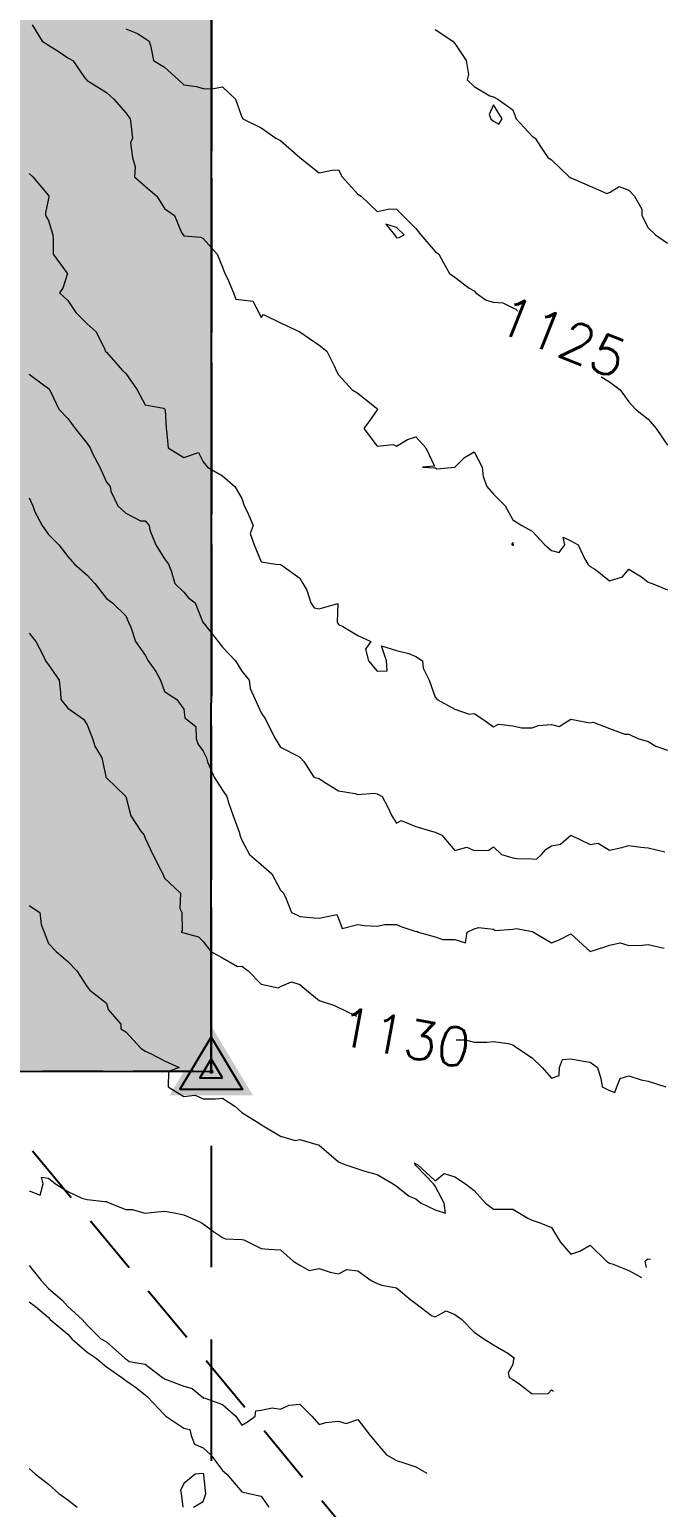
# Model space of a CAD drawing. Extents: x 496916 to 500864, y 5902350 to 5905308.
# Drawn here: x 497938.4 to 498069.3, y 5902977.7 to 5903282.9 of the extents above; entities that cross this region are included whole.
import ezdxf

# ---------------------------------------------------------------- set-up
doc = ezdxf.new("R2010")
doc.units = 0
doc.header["$LTSCALE"] = 5
doc.linetypes.add('foc-ACCESSROAD', pattern=[3.75, 2.5, -1.25])
doc.linetypes.add('foc-LSD', pattern=[8, 5, -3])
doc.layers.get('Defpoints').update_dxf_attribs({"color": 9})
doc.layers.add('C-TOPO-MAJR', color=7, linetype='Continuous', lineweight=15, true_color=0xd3aa5f)
doc.layers.add('C-TOPO-MINR', color=7, linetype='Continuous', lineweight=13, true_color=0xe9d5af)
doc.layers.add('C-TOPO-MAJR-TEXT', color=7, linetype='Continuous', true_color=0x644b1b)
for name, color, linetype in [('C-WS', 13, 'foc-ACCESSROAD'), ('F-WS', 190, 'foc-ACCESSROAD'), ('L-MON', 1, 'Continuous'), ('L-SECTION-LSD', 7, 'foc-LSD'), ('P-PROPOSED', 10, 'Continuous'), ('P-PROPOSED-H', 21, 'Continuous')]:
    doc.layers.add(name, color=color, linetype=linetype)
doc.styles.add('80L', font='ARIALN.TTF', dxfattribs={"height": 10})

# ---------------------------------------------------------------- blocks, each defined once
blk = doc.blocks.new('TRIA')
blk.add_hatch(color=255).paths.add_polyline_path([(-0.041, 1.521), (-1.475, -0.867), (1.392, -0.867)])
blk = doc.blocks.new('Hybrid_EC')
at = {"color": 251}
for points in [[(-1.296, -0.74), (0, 1.42), (1.296, -0.74)], [(0.471, -0.26), (0, 0.526), (-0.471, -0.26)]]:
    blk.add_lwpolyline(points, close=True, dxfattribs=at)
at = {"layer": 'Defpoints'}
blk.add_circle((0, 0), 0.05, dxfattribs=at)
at = {"xscale": 1.2, "yscale": 1.2, "zscale": 1.2}
blk.add_blockref('TRIA', (0.05, 0.061), dxfattribs=at)

msp = doc.modelspace()

# ---------------------------------------------------------------- hatches: boundary and pattern name
at = {"layer": 'P-PROPOSED-H'}
h = msp.add_hatch(color=256, dxfattribs=at)
h.dxf.hatch_style = 1
h.paths.add_polyline_path([(497899.415, 5903067.756), (497975.958, 5903067.709), (497976.072, 5903372.334), (497574.358, 5903372.577), (497574.357, 5903321.243), (497613.711, 5903298.593), (497795.42, 5903222.35), (497831.216, 5903197.222), (497861.539, 5903163.307), (497885.058, 5903127.005), (497897.297, 5903090.779)])
h.paths.add_polyline_path([(497574.356, 5903268.522), (497574.352, 5903067.952), (497853.526, 5903067.784), (497852.287, 5903081.243), (497843.599, 5903106.961), (497825.115, 5903135.49), (497800.657, 5903162.844), (497773.198, 5903182.12), (497593.395, 5903257.564)])

# ---------------------------------------------------------------- linework, layer by layer
at = {"layer": 'C-TOPO-MAJR', "linetype": 'Continuous', "lineweight": 15, "flags": 128}
for points, elevation in [([(497958.297, 5903283.074), (497960.693, 5903282.13), (497962.297, 5903281.07), (497963.12, 5903280.526), (497963.486, 5903279.338), (497963.995, 5903276.526), (497966.297, 5903275.146), (497969.178, 5903272.526), (497970.297, 5903271.491), (497972.92, 5903271.15), (497974.297, 5903270.777), (497976.122, 5903270.702), (497978.297, 5903271.093), (497981.001, 5903268.526), (497982.297, 5903264.836), (497982.465, 5903264.526), (497986.297, 5903262.612), (497989.328, 5903260.526), (497990.297, 5903260.002), (497994.297, 5903256.526), (497998.297, 5903253.331), (498000.961, 5903253.862), (498002.297, 5903253.941), (498003.048, 5903252.526), (498006.297, 5903248.943), (498006.968, 5903248.526), (498010.297, 5903245.374), (498012.902, 5903245.922), (498014.297, 5903245.863), (498015.58, 5903244.526), (498018.297, 5903241.809), (498019.3, 5903240.526), (498022.297, 5903237.102), (498022.997, 5903236.526), (498023.907, 5903234.917), (498025.21, 5903232.526), (498026.297, 5903231.823), (498029.289, 5903229.534), (498030.297, 5903228.95), (498030.663, 5903228.526), (498032.817, 5903227.046), (498034.297, 5903226.622), (498036.253, 5903226.483), (498038.297, 5903225.462), (498038.965, 5903225.195), (498039.573, 5903224.526), (498042.297, 5903222.99), (498044.902, 5903221.922), (498046.297, 5903221.309), (498047.24, 5903220.526), (498050.297, 5903217.278), (498050.831, 5903216.526), (498054.297, 5903212.627), (498054.423, 5903212.526), (498058.297, 5903210.188), (498060.498, 5903208.526), (498062.297, 5903206.046), (498063.673, 5903204.526), (498066.297, 5903202.427), (498067.986, 5903200.526), (498070.297, 5903197.063)], 1125), ([(497938.297, 5903158.243), (497939.676, 5903156.526), (497941.195, 5903153.628), (497941.67, 5903152.526), (497942.297, 5903151.706), (497944.512, 5903148.526), (497944.829, 5903145.994), (497944.887, 5903144.526), (497946.297, 5903142.772), (497949.586, 5903140.526), (497950.297, 5903139.356), (497951.441, 5903136.526), (497951.9, 5903134.923), (497953.312, 5903132.526), (497954.158, 5903128.666), (497954.155, 5903128.526), (497954.297, 5903128.346), (497958.297, 5903124.526), (497959.346, 5903120.526), (497961.443, 5903117.381), (497962.071, 5903116.526), (497962.297, 5903115.928), (497963.916, 5903112.526), (497965.535, 5903109.288), (497965.949, 5903108.526), (497966.297, 5903107.685), (497969.632, 5903104.526), (497969.456, 5903101.368), (497969.887, 5903100.526), (497969.982, 5903096.841), (497969.727, 5903096.526), (497970.297, 5903096.348), (497973.309, 5903095.539), (497974.297, 5903094.573), (497975.869, 5903092.526), (497978.297, 5903091.167), (497981.387, 5903089.436), (497982.297, 5903089.503), (497983.588, 5903088.526), (497986.297, 5903085.727), (497989.794, 5903085.03), (497990.297, 5903085.281), (497992.557, 5903086.267), (497994.297, 5903085.67), (497995.678, 5903084.526), (497998.297, 5903082.357), (498001.462, 5903081.361), (498002.297, 5903080.927), (498003.168, 5903080.526), (498006.297, 5903079.028), (498008.189, 5903078.634), (498010.297, 5903079.289), (498011.733, 5903079.091), (498014.297, 5903077.381), (498016.861, 5903076.526), (498018.297, 5903075.849), (498020.188, 5903074.636), (498022.297, 5903075.199), (498023.404, 5903075.42), (498026.297, 5903074.26), (498028.563, 5903074.26), (498030.297, 5903073.795), (498033.028, 5903073.795), (498034.297, 5903073.895), (498037.325, 5903073.499), (498038.297, 5903073.224), (498039.269, 5903072.526), (498042.297, 5903070.566), (498044.377, 5903068.526), (498046.297, 5903066.346), (498047.923, 5903066.9), (498047.951, 5903068.526), (498048.596, 5903070.227), (498050.297, 5903070.366), (498052.962, 5903069.861), (498054.297, 5903069.67), (498055.837, 5903068.526), (498056.521, 5903066.303), (498056.809, 5903064.526), (498058.297, 5903063.783), (498059.419, 5903063.404), (498059.856, 5903064.526), (498060.541, 5903066.282), (498062.297, 5903066.801), (498064.828, 5903065.995), (498066.297, 5903065.717), (498069.971, 5903064.526)], 1130), ([(497938.297, 5902985.732), (497939.597, 5902984.526), (497942.297, 5902982.447), (497944.479, 5902980.526), (497946.297, 5902979.237), (497948.229, 5902977.741)], 1135), ([(497972.307, 5902977.726), (497974.297, 5902978.914), (497974.738, 5902980.086), (497974.845, 5902980.526), (497974.456, 5902984.368), (497974.421, 5902984.526), (497974.297, 5902984.692), (497972.645, 5902984.526), (497970.297, 5902982.625), (497969.619, 5902981.204), (497969.732, 5902980.526), (497970.127, 5902977.728)], 1135)]:
    msp.add_lwpolyline(points, dxfattribs=dict(at, elevation=elevation))
at = {"layer": 'C-TOPO-MAJR', "linetype": 'Continuous', "lineweight": 15, "elevation": 1125, "flags": 128}
msp.add_lwpolyline([(498014.821, 5903240.003), (498015.827, 5903240.526), (498014.297, 5903242.057), (498012.087, 5903242.737), (498013.823, 5903240.526), (498014.297, 5903239.923), (498014.821, 5903240.003)], close=True, dxfattribs=at)
at = {"layer": 'C-TOPO-MINR', "linetype": 'Continuous', "lineweight": 13, "flags": 128}
for points, elevation in [([(497938.933, 5903283.891), (497941.018, 5903280.526), (497942.297, 5903279.727), (497944.503, 5903278.32), (497946.297, 5903277.063), (497947.381, 5903276.526), (497949.767, 5903273.056), (497950.144, 5903272.526), (497950.297, 5903272.41), (497950.628, 5903272.196), (497954.297, 5903269.902), (497955.815, 5903268.526), (497958.297, 5903265.704), (497959.207, 5903264.526), (497959.35, 5903263.473), (497959.713, 5903260.526), (497959.276, 5903259.547), (497959.692, 5903256.526), (497960.272, 5903254.552), (497960.1, 5903252.526), (497962.297, 5903250.601), (497964.733, 5903248.526), (497966.297, 5903245.957), (497968.368, 5903244.526), (497969.83, 5903240.993), (497970.158, 5903240.526), (497970.297, 5903240.35), (497973.808, 5903240.038), (497974.297, 5903239.801), (497977.218, 5903236.526), (497978.297, 5903233.863), (497978.774, 5903232.526), (497979.298, 5903231.525), (497980.585, 5903228.526), (497981.048, 5903227.278), (497982.297, 5903227.099), (497984.596, 5903226.825), (497985.781, 5903224.526), (497986.297, 5903223.461), (497986.741, 5903224.082), (497990.297, 5903222.33), (497994.297, 5903220.526), (497998.297, 5903217.734), (497999.849, 5903216.526), (498001.467, 5903213.356), (498001.773, 5903212.526), (498002.297, 5903211.621), (498005.131, 5903208.526), (498006.297, 5903207.845), (498009.793, 5903205.03), (498010.297, 5903204.676), (498010.36, 5903204.526), (498010.381, 5903204.443), (498010.297, 5903204.359), (498008.684, 5903202.139), (498007.511, 5903200.526), (498010.297, 5903196.849), (498013.582, 5903197.242), (498014.297, 5903196.911), (498016.534, 5903198.289), (498018.297, 5903198.84), (498020.354, 5903196.526), (498022.093, 5903192.73), (498019.644, 5903192.526), (498022.297, 5903192.404), (498022.628, 5903192.196), (498026.297, 5903192.526), (498028.295, 5903194.528), (498030.297, 5903195.697), (498031.951, 5903192.526), (498032.198, 5903190.626), (498032.92, 5903188.526), (498034.297, 5903186.972), (498036.742, 5903184.526), (498038.297, 5903181.633), (498040.186, 5903180.526), (498042.297, 5903179.33), (498044.924, 5903176.526), (498046.297, 5903175.338), (498047.924, 5903174.899), (498049.045, 5903176.526), (498048.757, 5903178.066), (498050.297, 5903177.327), (498051.837, 5903176.526), (498053.162, 5903173.662), (498053.856, 5903172.526), (498054.297, 5903171.997), (498055.432, 5903171.391), (498058.297, 5903169.04), (498060.964, 5903169.86), (498062.297, 5903171.485), (498064.955, 5903169.869), (498066.297, 5903168.784), (498067.16, 5903168.526), (498070.297, 5903167.194)], 1126), ([(498022.297, 5903282.959), (498025.945, 5903280.526), (498026.297, 5903280.066), (498028.657, 5903276.526), (498029.175, 5903273.649), (498028.861, 5903272.526), (498030.297, 5903271.196), (498033.564, 5903269.26), (498034.297, 5903269.063), (498035.192, 5903268.526), (498038.297, 5903266.376), (498038.984, 5903264.526), (498042.297, 5903260.904), (498042.933, 5903260.526), (498044.019, 5903258.805), (498045.535, 5903256.526), (498046.297, 5903256.056), (498049.934, 5903252.526), (498050.297, 5903252.287), (498050.671, 5903252.153), (498054.297, 5903250.6), (498057.777, 5903249.046), (498058.297, 5903249.259), (498060.295, 5903250.528), (498062.297, 5903249.769), (498063.477, 5903248.526), (498064.967, 5903245.857), (498065.014, 5903244.526), (498066.297, 5903241.959), (498067.837, 5903240.526), (498070.297, 5903238.844)], 1124), ([(497938.297, 5903253.233), (497939.097, 5903252.526), (497942.297, 5903248.635), (497942.441, 5903248.526), (497942.36, 5903248.464), (497942.297, 5903248.023), (497941.727, 5903245.097), (497941.689, 5903244.526), (497942.297, 5903243.491), (497943.196, 5903240.526), (497943.262, 5903239.562), (497943.262, 5903236.526), (497946.111, 5903232.713), (497946.217, 5903232.526), (497945.297, 5903229.526), (497944.613, 5903228.526), (497946.297, 5903226.967), (497947.965, 5903224.526), (497950.297, 5903222.155), (497952.144, 5903220.526), (497953.992, 5903216.832), (497954.064, 5903216.526), (497954.297, 5903216.278), (497957.632, 5903212.526), (497958.297, 5903211.88), (497960.638, 5903208.526), (497962.297, 5903205.386), (497966.122, 5903204.702), (497966.297, 5903204.612), (497966.377, 5903204.526), (497966.415, 5903204.408), (497966.632, 5903200.526), (497966.713, 5903200.11), (497967.048, 5903196.526), (497970.297, 5903194.526), (497973.356, 5903195.586), (497974.297, 5903193.623), (497975.16, 5903192.526), (497978.297, 5903190.768), (497980.843, 5903188.526), (497982.297, 5903186.066), (497982.798, 5903184.526), (497983.409, 5903183.415), (497984.62, 5903180.526), (497984.012, 5903178.811), (497984.843, 5903176.526), (497986.297, 5903172.974), (497989.32, 5903172.526), (497990.297, 5903172.408), (497990.597, 5903172.226), (497994.297, 5903169.619), (497994.876, 5903168.526), (497995.712, 5903167.112), (497996.539, 5903164.526), (497997.263, 5903163.492), (497998.297, 5903163.288), (498002.141, 5903164.371), (498001.995, 5903160.526), (498002.297, 5903160.027), (498003.185, 5903159.638), (498006.297, 5903157.772), (498008.965, 5903156.526), (498007.854, 5903154.969), (498008.503, 5903152.526), (498010.297, 5903150.382), (498012.341, 5903150.482), (498012.208, 5903152.526), (498011.198, 5903155.625), (498014.297, 5903154.71), (498016.795, 5903154.029), (498018.297, 5903153.417), (498019.632, 5903152.526), (498019.799, 5903151.024), (498021.008, 5903148.526), (498022.297, 5903145.052), (498022.674, 5903144.526), (498026.297, 5903142.528), (498029.27, 5903141.553), (498030.297, 5903141.67), (498032.117, 5903140.526), (498034.297, 5903138.927), (498035.387, 5903139.436), (498038.297, 5903139.088), (498040.095, 5903138.728), (498042.297, 5903138.674), (498043.653, 5903139.171), (498046.297, 5903139.374), (498047.874, 5903138.949), (498050.297, 5903140.526), (498054.297, 5903139.73), (498054.919, 5903139.904), (498058.297, 5903138.564), (498061.447, 5903137.377), (498062.297, 5903137.377), (498064.167, 5903136.526), (498066.297, 5903135.86), (498067.894, 5903134.929), (498070.297, 5903134.078)], 1127), ([(497938.297, 5903211.788), (497941.291, 5903209.532), (497942.297, 5903208.814), (497942.524, 5903208.526), (497942.817, 5903208.007), (497944.468, 5903204.526), (497946.297, 5903202.564), (497947.853, 5903200.526), (497950.297, 5903197.439), (497950.939, 5903196.526), (497951.428, 5903195.396), (497952.908, 5903192.526), (497954.297, 5903189.458), (497955.082, 5903188.526), (497955.228, 5903187.595), (497956.627, 5903184.526), (497958.297, 5903183.01), (497961.366, 5903181.458), (497962.297, 5903181.458), (497963.114, 5903180.526), (497963.274, 5903179.55), (497964.526, 5903176.526), (497966.297, 5903173.645), (497967.141, 5903172.526), (497967.712, 5903171.112), (497968.427, 5903168.526), (497970.297, 5903166.694), (497971.297, 5903165.527), (497972.609, 5903164.526), (497974.152, 5903160.671), (497974.242, 5903160.526), (497974.259, 5903160.489), (497974.297, 5903160.462), (497977.414, 5903156.526), (497978.297, 5903155.334), (497980.964, 5903152.526), (497982.297, 5903150.422), (497983.797, 5903148.526), (497984.012, 5903146.811), (497985.034, 5903144.526), (497986.297, 5903141.785), (497987.215, 5903140.526), (497987.929, 5903138.895), (497989.213, 5903136.526), (497990.297, 5903134.699), (497994.06, 5903132.763), (497994.297, 5903132.63), (497994.412, 5903132.526), (497995.102, 5903131.722), (497997.155, 5903128.526), (497998.297, 5903128.213), (497999.185, 5903127.638), (498002.297, 5903125.694), (498005.696, 5903125.128), (498006.297, 5903124.908), (498009.649, 5903125.175), (498010.297, 5903125.057), (498011.322, 5903124.526), (498012.501, 5903122.322), (498013.271, 5903120.526), (498014.297, 5903119.03), (498015.241, 5903119.582), (498018.297, 5903118.312), (498021.496, 5903117.327), (498022.297, 5903117.137), (498023.632, 5903116.526), (498026.297, 5903113.398), (498028.777, 5903114.046), (498030.297, 5903113.391), (498033.372, 5903113.451), (498034.297, 5903114.13), (498035.954, 5903112.526), (498038.297, 5903111.818), (498039.126, 5903111.697), (498042.297, 5903111.622), (498043.223, 5903111.601), (498044.244, 5903112.526), (498045.185, 5903113.639), (498046.297, 5903114.346), (498048.178, 5903114.645), (498050.297, 5903116.526), (498054.297, 5903114.625), (498055.961, 5903114.862), (498058.297, 5903113.402), (498060.86, 5903113.963), (498062.297, 5903114.426), (498064.776, 5903114.048), (498066.297, 5903113.885), (498069.738, 5903113.086)], 1128), ([(497938.297, 5903186.221), (497939.098, 5903184.526), (497939.487, 5903183.336), (497940.981, 5903180.526), (497942.297, 5903178.636), (497944.487, 5903176.526), (497946.297, 5903174.066), (497947.727, 5903172.526), (497950.297, 5903170.23), (497951.867, 5903168.526), (497954.297, 5903165.427), (497955.539, 5903164.526), (497958.297, 5903161.861), (497958.869, 5903160.526), (497959.351, 5903159.473), (497960.298, 5903156.526), (497962.297, 5903153.729), (497962.947, 5903152.526), (497964.483, 5903150.341), (497965.482, 5903148.526), (497966.297, 5903146.178), (497968.845, 5903144.526), (497970.297, 5903142.534), (497970.534, 5903140.763), (497970.817, 5903140.526), (497972.755, 5903138.984), (497972.827, 5903136.526), (497973.186, 5903135.416), (497974.297, 5903133.895), (497974.964, 5903132.526), (497975.164, 5903131.66), (497976.604, 5903128.526), (497978.297, 5903125.802), (497979.16, 5903124.526), (497979.555, 5903123.269), (497980.52, 5903120.526), (497981.777, 5903117.047), (497981.87, 5903116.526), (497982.297, 5903115.471), (497983.885, 5903112.526), (497986.297, 5903110.5), (497988.475, 5903108.526), (497990.297, 5903105.177), (497990.898, 5903104.526), (497991.442, 5903103.381), (497992.585, 5903100.526), (497993.78, 5903100.01), (497994.297, 5903099.705), (497997.198, 5903099.428), (497998.297, 5903099.414), (498001.917, 5903100.147), (498002.297, 5903099.33), (498003.025, 5903097.254), (498006.297, 5903098.08), (498007.665, 5903097.894), (498010.297, 5903097.727), (498011.869, 5903098.099), (498014.297, 5903098.069), (498015.338, 5903097.568), (498018.297, 5903096.655), (498018.442, 5903096.672), (498018.762, 5903096.526), (498022.297, 5903095.505), (498023.855, 5903094.968), (498026.297, 5903095.011), (498028.552, 5903094.271), (498028.882, 5903096.526), (498030.297, 5903097.168), (498031.222, 5903097.451), (498034.297, 5903097.124), (498034.635, 5903096.865), (498038.297, 5903097.149), (498039.054, 5903097.284), (498042.297, 5903096.656), (498042.41, 5903096.64), (498042.607, 5903096.526), (498046.297, 5903094.295), (498047.896, 5903094.927), (498050.297, 5903096.127), (498054.297, 5903092.526), (498057.325, 5903093.498), (498058.297, 5903093.81), (498060.511, 5903094.312), (498062.297, 5903093.723), (498065.044, 5903093.779), (498066.297, 5903093.92), (498069.61, 5903093.214)], 1129), ([(497938.297, 5903102.028), (497940.509, 5903100.526), (497940.769, 5903098.055), (497941.416, 5903096.526), (497942.297, 5903094.163), (497943.934, 5903092.526), (497946.297, 5903090.448), (497948.147, 5903088.526), (497950.297, 5903085.237), (497950.872, 5903084.526), (497954.297, 5903081.861), (497954.668, 5903080.526), (497957.299, 5903077.524), (497957.299, 5903076.526), (497958.297, 5903075.928), (497961.391, 5903072.526), (497962.297, 5903071.884), (497963.404, 5903071.42), (497966.297, 5903069.895), (497969.356, 5903068.526), (497967.122, 5903067.701), (497967.072, 5903064.526), (497970.297, 5903062.566), (497972.634, 5903062.864), (497974.297, 5903062.101), (497976.763, 5903062.061), (497978.297, 5903062.2), (497980.853, 5903060.526), (497982.297, 5903059.259), (497985.543, 5903057.281), (497986.297, 5903056.742), (497986.687, 5903056.526), (497990.297, 5903054.374), (497993.323, 5903053.5), (497994.297, 5903053.652), (497998.297, 5903052.526), (498002.297, 5903049.083), (498003.588, 5903048.526), (498006.297, 5903047.604), (498007.697, 5903047.127), (498010.297, 5903046.429), (498013.549, 5903044.526), (498014.297, 5903044.066), (498016.865, 5903041.959), (498018.297, 5903041.398), (498019.352, 5903040.526), (498022.297, 5903039.162), (498024.369, 5903038.454), (498024.102, 5903040.526), (498022.297, 5903044.023), (498021.894, 5903044.526), (498018.297, 5903048.314), (498018.136, 5903048.526), (498017.987, 5903048.836), (498018.297, 5903048.635), (498018.607, 5903048.526), (498022.297, 5903045.102), (498024.142, 5903046.681), (498026.297, 5903045.927), (498028.539, 5903044.526), (498030.297, 5903043.154), (498032.7, 5903040.526), (498034.297, 5903039.284), (498035.568, 5903039.255), (498038.297, 5903039.255), (498041.402, 5903037.421), (498042.297, 5903037.014), (498043.759, 5903036.526), (498046.297, 5903035.491), (498048.076, 5903032.526), (498050.297, 5903029.963), (498052.183, 5903030.64), (498054.297, 5903031.823), (498057.694, 5903028.526), (498058.297, 5903028.112), (498058.835, 5903027.989), (498062.297, 5903026.626), (498064.889, 5903025.181)], 1131), ([(497938.297, 5903043.053), (497940.629, 5903042.194), (497941.191, 5903044.526), (497940.902, 5903045.922), (497942.297, 5903045.672), (497943.756, 5903044.526), (497946.297, 5903042.929), (497949.242, 5903041.581), (497950.297, 5903041.296), (497953.947, 5903040.877), (497954.297, 5903040.877), (497954.969, 5903040.526), (497958.297, 5903039.196), (497959.584, 5903039.239), (497962.297, 5903038.482), (497964.167, 5903038.656), (497966.297, 5903038.854), (497968.295, 5903038.528), (497970.297, 5903038.093), (497971.388, 5903037.618), (497973.9, 5903036.526), (497974.297, 5903036.271), (497976.446, 5903034.676), (497978.297, 5903033.404), (497978.894, 5903033.124), (497982.297, 5903033.049), (497982.734, 5903032.964), (497983.5, 5903032.526), (497986.297, 5903031.162), (497987.808, 5903031.015), (497990.297, 5903030.886), (497992.926, 5903028.526), (497994.297, 5903027.74), (497996.216, 5903026.607), (497998.297, 5903027.003), (498000.58, 5903026.243), (498002.297, 5903025.941), (498003.987, 5903026.836), (498006.297, 5903026.529), (498009.026, 5903024.526), (498010.297, 5903023.944), (498011.229, 5903023.595), (498014.297, 5903023.015), (498017.265, 5903020.526), (498018.297, 5903019.816), (498021.492, 5903017.331), (498022.297, 5903017.063), (498024.557, 5903018.267), (498026.297, 5903017.553), (498027.779, 5903016.526), (498030.297, 5903013.911), (498032.3, 5903012.526), (498034.297, 5903011.289), (498037.289, 5903009.534), (498038.297, 5903008.801), (498038.642, 5903008.526), (498038.48, 5903008.343), (498038.297, 5903007.184), (498037.377, 5903005.447), (498037.572, 5903004.526), (498038.297, 5903004.099), (498039.626, 5903003.198), (498042.297, 5903001.168), (498045.613, 5903001.211), (498046.297, 5903001.932), (498046.715, 5903001.673)], 1132), ([(497938.297, 5903027.64), (497940.799, 5903024.526), (497942.297, 5903022.87), (497945.076, 5903020.526), (497946.297, 5903019.185), (497949.246, 5903016.526), (497950.297, 5903015.296), (497953.115, 5903012.526), (497954.297, 5903011.853), (497958.094, 5903008.526), (497958.297, 5903008.373), (497958.987, 5903007.836), (497962.297, 5903007.257), (497965.882, 5903004.526), (497966.297, 5903004.268), (497966.821, 5903004.003), (497970.297, 5903002.728), (497972.034, 5903002.264), (497974.07, 5903000.526), (497974.216, 5903000.446), (497974.297, 5903000.243), (497974.506, 5903000.318), (497978.297, 5902998.968), (497981.067, 5902996.526), (497982.297, 5902994.645), (497983.481, 5902995.342), (497985.077, 5902996.526), (497985.174, 5902997.65), (497986.297, 5902997.747), (497988.58, 5902998.243), (497990.297, 5902997.983), (497992.046, 5902998.777), (497994.297, 5902998.981), (497996.752, 5902996.526), (497998.297, 5902994.783), (497999.629, 5902995.194), (498002.297, 5902995.484), (498003.844, 5902994.979), (498006.297, 5902995.832), (498008.832, 5902992.526), (498010.297, 5902990.836), (498012.234, 5902988.526), (498014.297, 5902987.342), (498016.025, 5902986.799), (498018.297, 5902986.028), (498020.539, 5902984.787)], 1133), ([(498065.969, 5903027.259), (498065.708, 5903028.526), (498065.984, 5903028.839), (498066.297, 5903029.003), (498066.805, 5903028.967)], 1131), ([(497938.297, 5903020.133), (497939.628, 5903019.195), (497942.297, 5903016.905), (497942.641, 5903016.526), (497946.297, 5903013.455), (497947.138, 5903012.526), (497950.297, 5903009.734), (497952.181, 5903008.526), (497954.297, 5903006.694), (497957.477, 5903004.526), (497958.297, 5903003.89), (497960.337, 5903002.487), (497962.297, 5903000.942), (497962.772, 5903000.526), (497966.297, 5902996.78), (497966.587, 5902996.526), (497970.297, 5902994.082), (497971.514, 5902993.744), (497971.834, 5902992.526), (497972.482, 5902990.712), (497974.297, 5902989.953), (497975.893, 5902988.526), (497978.297, 5902985.292), (497979.222, 5902984.526), (497982.297, 5902980.913), (497983.766, 5902980.526), (497986.297, 5902979.976), (497987.858, 5902977.747)], 1134)]:
    msp.add_lwpolyline(points, dxfattribs=dict(at, elevation=elevation))
for points, elevation in [([(498035.404, 5903263.42), (498036.108, 5903264.526), (498034.297, 5903267.374), (498033.431, 5903265.392), (498033.799, 5903264.526), (498034.297, 5903263.989), (498035.404, 5903263.42)], 1124), ([(498038.474, 5903176.526), (498038.297, 5903176.96), (498038.134, 5903176.689), (498038.091, 5903176.526), (498038.297, 5903176.4), (498038.492, 5903176.331), (498038.474, 5903176.526)], 1126)]:
    msp.add_lwpolyline(points, close=True, dxfattribs=dict(at, elevation=elevation))
at = {"layer": 'C-WS', "flags": 128}
msp.add_lwpolyline([(497853.526, 5903067.784), (497574.352, 5903067.952), (497574.358, 5903372.577), (497976.072, 5903372.334), (497975.958, 5903067.709), (497925.426, 5903067.74), (497899.415, 5903067.756), (497853.526, 5903067.784)], close=True, dxfattribs=at)
at = {"layer": 'F-WS', "flags": 128}
msp.add_lwpolyline([(498155.961, 5902470.123), (498125.445, 5902518.541), (498007.641, 5902565.815), (498006.004, 5902569.703), (497954.714, 5902691.838), (497905.741, 5902844.094), (497918.886, 5902944.645), (497876.74, 5902957.769), (497877.539, 5902959.292), (497878.325, 5902960.821), (497879.099, 5902962.356), (497879.859, 5902963.899), (497880.606, 5902965.447), (497881.339, 5902967.002), (497882.059, 5902968.564), (497882.766, 5902970.131), (497883.459, 5902971.704), (497884.138, 5902973.283), (497884.804, 5902974.869), (497885.457, 5902976.46), (497886.095, 5902978.056), (497886.72, 5902979.657), (497887.331, 5902981.265), (497887.927, 5902982.877), (497888.511, 5902984.494), (497889.08, 5902986.116), (497889.636, 5902987.744), (497890.176, 5902989.376), (497890.704, 5902991.012), (497891.217, 5902992.653), (497891.716, 5902994.298), (497892.201, 5902995.948), (497892.672, 5902997.602), (497893.128, 5902999.259), (497893.571, 5903000.92), (497893.998, 5903002.586), (497894.411, 5903004.255), (497894.811, 5903005.927), (497895.196, 5903007.602), (497895.566, 5903009.282), (497895.922, 5903010.964), (497896.263, 5903012.648), (497896.59, 5903014.337), (497896.902, 5903016.027), (497897.2, 5903017.721), (497897.484, 5903019.417), (497897.753, 5903021.115), (497898.006, 5903022.815), (497898.246, 5903024.518), (497898.47, 5903026.222), (497898.681, 5903027.929), (497898.876, 5903029.637), (497899.057, 5903031.346), (497899.223, 5903033.058), (497899.374, 5903034.771), (497899.51, 5903036.485), (497899.632, 5903038.199), (497899.739, 5903039.916), (497899.831, 5903041.632), (497899.909, 5903043.35), (497899.972, 5903045.068), (497900.02, 5903046.787), (497900.053, 5903048.506), (497900.071, 5903050.225), (497900.075, 5903051.944), (497899.415, 5903067.756), (497925.426, 5903067.74), (498038.728, 5902930.997), (498003.09, 5902849.123), (498020.031, 5902786.088), (498019.357, 5902607.073), (498099.216, 5902569.954), (498143.253, 5902549.496), (498200.173, 5902470.241)], dxfattribs=at)
at = {"layer": 'L-SECTION-LSD'}
msp.add_line((497976.072, 5903372.334), (497975.772, 5902570.093), dxfattribs=at)
at = {"layer": 'P-PROPOSED', "flags": 128}
msp.add_lwpolyline([(497899.415, 5903067.756), (497975.958, 5903067.709), (497976.072, 5903372.334), (497574.358, 5903372.577), (497574.357, 5903321.243), (497613.711, 5903298.593), (497795.42, 5903222.35), (497831.216, 5903197.222), (497861.539, 5903163.307), (497885.058, 5903127.005), (497897.297, 5903090.779)], close=True, dxfattribs=at)

# ---------------------------------------------------------------- block references
at = {"layer": 'L-MON', "xscale": 4.997121699999992, "yscale": 4.997121699999992, "zscale": 4.997121699999992}
msp.add_blockref('Hybrid_EC', (497975.958, 5903067.709), dxfattribs=at)

# ---------------------------------------------------------------- next in the draw order: texts
at = {"layer": 'C-TOPO-MAJR-TEXT', "linetype": 'Continuous', "lineweight": 20, "char_height": 8, "width": 19.04571, "attachment_point": 5, "style": '80L', "bg_fill": 3, "box_fill_scale": 1.125, "bg_fill_color": 256, "bg_fill_true_color": 13158600, "bg_fill_transparency": 0}
for s, insert, rotation in [('{\\Fsimplex.shx|c0;\\C256;1125}', (498048.534, 5903219.465, 1125), 338.10394), ('{\\Fsimplex.shx|c0;\\C256;1130}', (498015.968, 5903074.786, 1130), 349.5832)]:
    msp.add_mtext(s, dxfattribs=dict(at, insert=insert, rotation=rotation))

doc.saveas('drawing.dxf')
